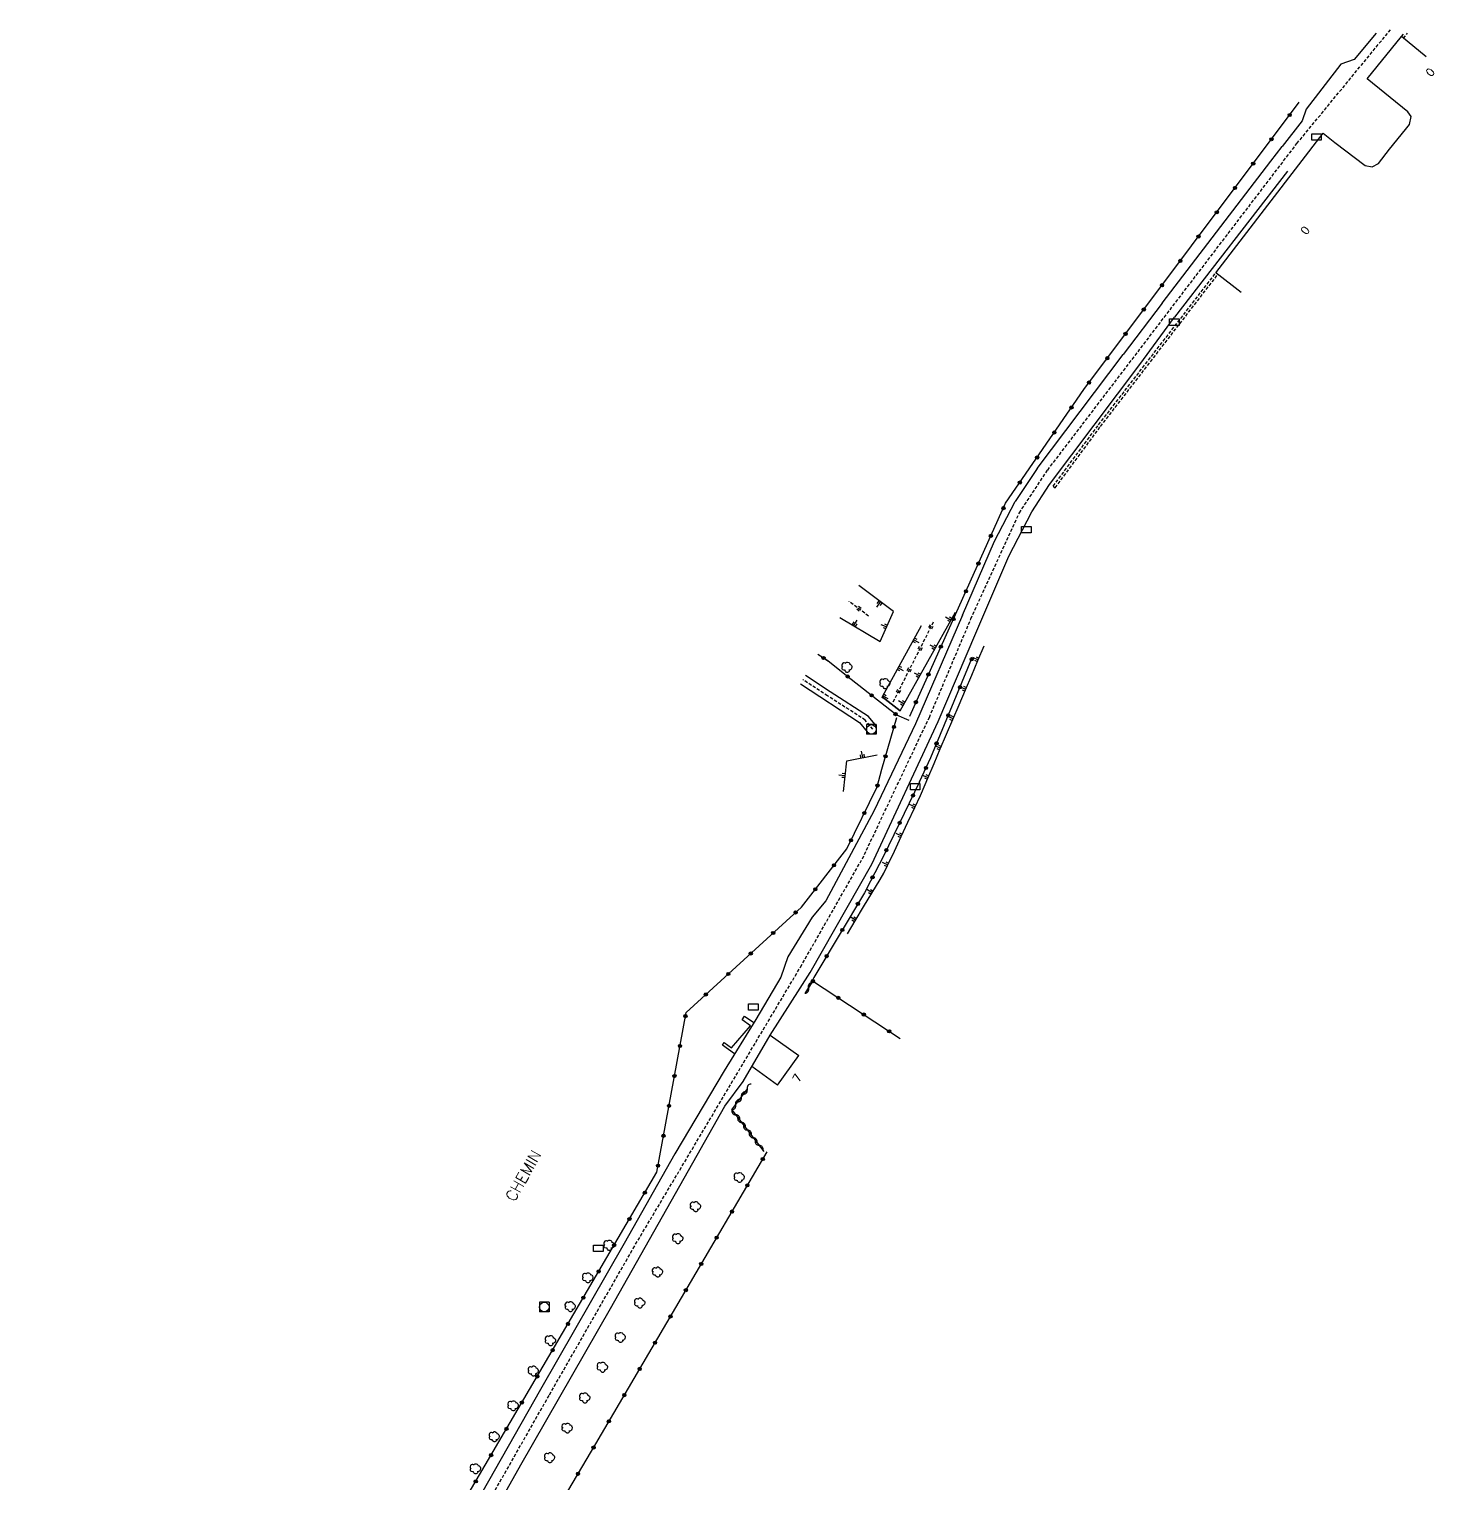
# Model space of a CAD drawing. Header units: millimetres. Extents: x 80999 to 82000, y 146000 to 147001.
# Drawn here: x 81050.5 to 81270, y 146773.4 to 147000.6 of the extents above; entities that cross this region are included whole.
import ezdxf
from ezdxf.enums import TextEntityAlignment as Align

# ---------------------------------------------------------------- set-up
doc = ezdxf.new("R2010")
doc.units = ezdxf.units.MM
doc.linetypes.add('DASHED', pattern=[0.75, 0.5, -0.25])
doc.layers.get('0').update_dxf_attribs({"linetype": 'CONTINUOUS'})
for name, color, linetype in [('W0001', 6, 'DASHED'), ('W0008', 7, 'CONTINUOUS'), ('W0100', 7, 'CONTINUOUS'), ('W0112', 1, 'DASHED'), ('W0211', 2, 'CONTINUOUS'), ('W0220', 5, 'DASHED'), ('W0300', 7, 'CONTINUOUS'), ('W0310', 3, 'CONTINUOUS'), ('W0322', 7, 'CONTINUOUS'), ('W0420', 7, 'CONTINUOUS'), ('W0989', 7, 'CONTINUOUS'), ('W0991', 7, 'CONTINUOUS'), ('W1471', 7, 'CONTINUOUS')]:
    doc.layers.add(name, color=color, linetype=linetype)
doc.styles.get("Standard").update_dxf_attribs({"font": 'romans.shx', "width": 0.85})

# ---------------------------------------------------------------- blocks, each defined once
blk = doc.blocks.new('t322o')
at = {"color": 0, "linetype": 'Continuous'}
for radius in [0.25, 0.15]:
    blk.add_circle((0, 0), radius, dxfattribs=at)
blk = doc.blocks.new('t220o')
at = {"color": 0, "linetype": 'Continuous'}
for p, q in [((-0.25, 0.25), (0.25, 0.25)), ((-0.25, -0.25), (0.25, -0.25))]:
    blk.add_line(p, q, dxfattribs=at)
blk = doc.blocks.new('t211o')
at = {"color": 0, "linetype": 'Continuous'}
for p, q in [((-0.29, 0.5), (-0.29, 0)), ((0, 1), (0, 0)), ((0.29, 0.5), (0.29, 0))]:
    blk.add_line(p, q, dxfattribs=at)
blk = doc.blocks.new('T300')
for p, q in [((-0.8, 0.51), (-0.86, 0.34)), ((-0.86, 0.34), (-0.86, 0.17)), ((-0.86, 0.17), (-0.74, 0.06)), ((-0.69, 0.63), (-0.8, 0.51)), ((-0.8, -0.06), (-0.74, 0.06)), ((-0.74, 0.06), (-0.69, 0.11)), ((-0.57, 0.69), (-0.69, 0.63)), ((-0.46, 0.69), (-0.57, 0.69)), ((-0.29, 0.63), (-0.46, 0.69)), ((-0.29, 0.63), (-0.17, 0.74)), ((-0.23, 0.57), (-0.29, 0.63)), ((-0.17, 0.74), (-0.06, 0.8)), ((-0.06, 0.8), (0.06, 0.8)), ((0.06, 0.8), (0.23, 0.74)), ((0.23, 0.74), (0.34, 0.63)), ((0.34, 0.63), (0.4, 0.51)), ((0.46, 0.46), (0.34, 0.46)), ((0.4, 0.51), (0.4, 0.46)), ((0.57, 0.4), (0.46, 0.46)), ((0.57, 0.4), (0.69, 0.29)), ((0.69, 0.29), (0.74, 0.17)), ((0.74, 0.06), (0.69, -0.17)), ((0.74, 0.17), (0.74, 0.06)), ((-0.8, -0.17), (-0.8, -0.06)), ((-0.8, -0.23), (-0.8, -0.17)), ((-0.74, -0.34), (-0.8, -0.23)), ((-0.69, -0.4), (-0.74, -0.34)), ((-0.51, -0.46), (-0.69, -0.4)), ((-0.4, -0.46), (-0.51, -0.46)), ((-0.4, -0.46), (-0.34, -0.46)), ((-0.34, -0.46), (-0.34, -0.4)), ((-0.34, -0.51), (-0.34, -0.46)), ((-0.29, -0.63), (-0.34, -0.51)), ((-0.17, -0.74), (-0.29, -0.63)), ((-0.06, -0.8), (-0.17, -0.74)), ((0.06, -0.8), (-0.06, -0.8)), ((0.17, -0.74), (0.06, -0.8)), ((0.23, -0.69), (0.17, -0.74)), ((0.29, -0.46), (0.23, -0.46)), ((0.29, -0.63), (0.23, -0.69)), ((0.46, -0.4), (0.29, -0.46)), ((0.34, -0.51), (0.29, -0.63)), ((0.34, -0.51), (0.34, -0.46)), ((0.57, -0.34), (0.46, -0.4)), ((0.63, -0.29), (0.57, -0.34)), ((0.69, -0.17), (0.63, -0.29))]:
    blk.add_line(p, q)
blk = doc.blocks.new('T420')
for p, q in [((0.75, 0.75), (-0.75, 0.75)), ((-0.75, 0.75), (-0.75, -0.75)), ((0.75, 0.75), (0.75, -0.75)), ((0.75, -0.75), (-0.75, -0.75))]:
    blk.add_line(p, q)
blk.add_ellipse((0, 0), major_axis=(-0.53, 0.53), ratio=1, start_param=3.926991, end_param=10.210176)
blk = doc.blocks.new('t310o')
at = {"color": 0, "linetype": 'Continuous'}
for centre, start, end in [((-0.5, 0.38), 216.8699, 323.1304), ((0.5, -0.37), 36.8699, 143.1303)]:
    blk.add_arc(centre, 0.625, start, end, dxfattribs=at)
blk = doc.blocks.new('T1471')
at = {"color": 0, "linetype": 'Continuous', "flags": 128}
blk.add_lwpolyline([(-0.75, -0.5), (-0.75, 0.5), (0.75, 0.5), (0.75, -0.5), (-0.75, -0.5)], dxfattribs=at)

msp = doc.modelspace()

# ---------------------------------------------------------------- linework, layer by layer
at = {"layer": 'W0001'}
for p, q in [((81248.6, 146982.76), (81263.29, 147000.62)), ((81209.66, 146931.75), (81248.6, 146982.76)), ((81205.23, 146925.06), (81209.66, 146931.75)), ((81197.67, 146908.52), (81205.23, 146925.06)), ((81175.28, 146896.48), (81171.4, 146899.01)), ((81181.14, 146892.7), (81175.28, 146896.48)), ((81182.34, 146891.27), (81181.14, 146892.7))]:
    msp.add_line(p, q, dxfattribs=at)
msp.add_lwpolyline([(81097.32, 146726.59), (81119.27, 146765.27), (81119.27, 146765.26), (81131.83, 146787.32), (81131.83, 146787.32), (81144.9, 146810.17), (81171.04, 146854.12), (81180.71, 146871.04), (81191.17, 146893.12), (81197.67, 146908.52)], dxfattribs=at)
at = {"layer": 'W0008'}
for p, q in [((81244.53, 146979.98), (81246.31, 146982.29)), ((81227.52, 146957.83), (81244.53, 146979.98)), ((81247.12, 146978.45), (81229.48, 146955.61)), ((81227.52, 146957.83), (81221.46, 146949.8)), ((81224.04, 146948.23), (81229.48, 146955.61)), ((81208.04, 146932.01), (81221.46, 146949.8)), ((81209.94, 146929.51), (81224.04, 146948.23)), ((81208.04, 146932.01), (81204.57, 146926.82)), ((81207.19, 146925.24), (81209.94, 146929.51)), ((81201.36, 146920.63), (81204.57, 146926.82)), ((81203.6, 146918.31), (81207.19, 146925.24)), ((81196.36, 146909.09), (81201.36, 146920.63)), ((81198.45, 146906.29), (81203.6, 146918.31)), ((81196.36, 146909.09), (81189.01, 146892.13)), ((81192.54, 146892.49), (81198.45, 146906.29)), ((81171.04, 146898.34), (81180.27, 146892.33)), ((81175.69, 146897.11), (81171.81, 146899.64)), ((81181.64, 146893.27), (81175.69, 146897.11)), ((81182.91, 146891.76), (81181.64, 146893.27)), ((81180.27, 146892.33), (81181.45, 146890.88)), ((81182.21, 146870.18), (81192.54, 146892.49)), ((81189.01, 146892.13), (81182.56, 146878.59)), ((81182.56, 146878.59), (81174.99, 146864.48)), ((81172.54, 146853.26), (81182.21, 146870.18)), ((81174.99, 146864.48), (81172.87, 146861.93)), ((81172.87, 146861.93), (81169.04, 146855.72)), ((81169.04, 146855.72), (81167.97, 146852.52)), ((81167.97, 146852.52), (81164.04, 146845.94)), ((81166.32, 146843.49), (81172.54, 146853.26)), ((81164.04, 146845.94), (81159.13, 146837.9)), ((81162.09, 146836.23), (81166.32, 146843.49)), ((81159.13, 146837.9), (81151.43, 146824.92)), ((81159.2, 146832.41), (81162.09, 146836.23)), ((81154.22, 146823.54), (81159.2, 146832.41)), ((81141.35, 146800.8), (81154.22, 146823.54)), ((81151.43, 146824.92), (81143.51, 146810.96)), ((81143.51, 146810.96), (81130.44, 146788.11)), ((81127.37, 146776.36), (81141.35, 146800.8)), ((81130.44, 146788.11), (81117.88, 146766.05)), ((81107.56, 146741.37), (81127.37, 146776.36))]:
    msp.add_line(p, q, dxfattribs=at)
msp.add_lwpolyline([(81260.97, 147000), (81257.52, 146995.89), (81255.46, 146995.15), (81250.05, 146988.09), (81249.4, 146986.3), (81246.31, 146982.29)], dxfattribs=at)
at = {"layer": 'W0100'}
for p, q in [((81268.8, 146996.31), (81264.92, 146999.45)), ((81252.72, 146984.37), (81254.54, 146982.91)), ((81263.04, 146981.88), (81265.54, 146984.94)), ((81239.89, 146959.5), (81235.93, 146962.55)), ((81166.3, 146843.47), (81170.79, 146840.3)), ((81167.44, 146835.69), (81170.79, 146840.3))]:
    msp.add_line(p, q, dxfattribs=at)
for points in [[(81265.54, 146984.94), (81266.18, 146985.72), (81266.42, 146986.99), (81265.93, 146987.71), (81259.56, 146992.84), (81264.92, 146999.45)], [(81235.93, 146962.55), (81252.72, 146984.37)], [(81254.54, 146982.91), (81259.24, 146979.33), (81260.37, 146979.12), (81261.32, 146979.61), (81263.04, 146981.88)], [(81160.74, 146840.54), (81158.83, 146841.92), (81159.14, 146842.34), (81160.27, 146841.52), (81163.21, 146844.95), (81161.92, 146845.86), (81162.3, 146846.45), (81163.74, 146845.44)], [(81167.44, 146835.69), (81163.46, 146838.58)]]:
    msp.add_lwpolyline(points, dxfattribs=at)
at = {"layer": 'W0112'}
for p, q in [((81264.92, 146999.45), (81265.35, 147000)), ((81265.23, 146999.2), (81264.92, 146999.45)), ((81265.23, 146999.2), (81265.87, 147000)), ((81236.25, 146962.31), (81235.93, 146962.55)), ((81210.52, 146929.23), (81210.84, 146928.99))]:
    msp.add_line(p, q, dxfattribs=at)
for points in [[(81210.52, 146929.23), (81217.61, 146938.82), (81235.93, 146962.55)], [(81210.84, 146928.99), (81217.93, 146938.57), (81236.25, 146962.31)]]:
    msp.add_lwpolyline(points, dxfattribs=at)
at = {"layer": 'W0211'}
for p, q in [((81185.56, 146909.65), (81180.14, 146913.71)), ((81183.51, 146904.95), (81185.56, 146909.65)), ((81177.19, 146908.73), (81183.51, 146904.95)), ((81186.63, 146894.15), (81183.79, 146896.34)), ((81178.27, 146886.35), (81183.01, 146887.27)), ((81177.78, 146881.56), (81178.27, 146886.35))]:
    msp.add_line(p, q, dxfattribs=at)
for points in [[(81189.9, 146907.44), (81183.79, 146896.34), (81186.63, 146894.15), (81195.27, 146909.55)], [(81178.36, 146859.33), (81179.59, 146861.36), (81180.89, 146863.5), (81182.18, 146865.64), (81183.48, 146867.77), (81184.08, 146868.76), (81184.65, 146869.98), (81185.71, 146872.24), (81186.77, 146874.51), (81187.83, 146876.77), (81188.89, 146879.04), (81189.78, 146880.93), (81189.94, 146881.3), (81190.92, 146883.61), (81191.9, 146885.9), (81192.88, 146888.2), (81193.86, 146890.5), (81194.84, 146892.8), (81195.82, 146895.1), (81196.81, 146897.4), (81197.79, 146899.7), (81198.77, 146902), (81199.75, 146904.3)]]:
    msp.add_lwpolyline(points, dxfattribs=at)
at = {"layer": 'W0220'}
for p, q in [((81181.67, 146908.94), (81178.65, 146911.2)), ((81185.53, 146895.54), (81191.87, 146908.11))]:
    msp.add_line(p, q, dxfattribs=at)
at = {"layer": 'W0310'}
for p, q in [((81172.82, 146851.7), (81171.78, 146850.08)), ((81160.33, 146831.83), (81162.76, 146835.09)), ((81160.33, 146831.83), (81165.31, 146825.29))]:
    msp.add_line(p, q, dxfattribs=at)
at = {"layer": 'W0322'}
for p, q in [((81174.85, 146902.26), (81175.3, 146901.94)), ((81191.39, 146886.85), (81197.83, 146902.33)), ((81189.65, 146883.05), (81191.39, 146886.85))]:
    msp.add_line(p, q, dxfattribs=at)
for points in [[(81188.1, 146893.32), (81203.09, 146926.57), (81215.31, 146944.34), (81248.97, 146989.21)], [(81188.03, 146892.62), (81186.1, 146893.47), (81185, 146894.31), (81178.25, 146899.63), (81175.3, 146901.94), (81174.85, 146902.26), (81173.76, 146902.96)], [(81050.53, 146750.97), (81083.16, 146736.4), (81091.79, 146735.67), (81099.96, 146741.46), (81110.04, 146756.78), (81114.87, 146764.52), (81148.59, 146822.06), (81153.16, 146847.02), (81161, 146854.16), (81171.18, 146863.47), (81178.28, 146872.59), (81183.02, 146882.27), (81183.74, 146885.01), (81186.07, 146893.09)], [(81189.65, 146883.05), (81183.99, 146871.45), (81182, 146867.53), (81181.04, 146865.7), (81173.14, 146852.51), (81172.91, 146852.08), (81172.77, 146852.06), (81186.6, 146842.95)], [(81109.38, 146733), (81124.5, 146755.67), (81128.31, 146761.43), (81139.07, 146779.67), (81165.81, 146825.26)]]:
    msp.add_lwpolyline(points, dxfattribs=at)

# ---------------------------------------------------------------- block references
at = {"layer": 'W0211'}
for p, rotation in [((81183.56, 146911.15), 143.1673483221861), ((81179.34, 146907.45), 329.1348489319356), ((81184.51, 146907.24), 66.41078606481051), ((81194.59, 146908.32), 60.67821759438151), ((81188.69, 146905.25), 241.1971547260463), ((81192.14, 146903.96), 60.67821759438151), ((81198.81, 146902.11), 66.90076359729957), ((81186.28, 146900.87), 241.1971547260463), ((81189.69, 146899.6), 60.67821759438151), ((81196.85, 146897.51), 66.92167827875237), ((81183.87, 146896.49), 241.1971547260463), ((81187.24, 146895.24), 60.67821759438151), ((81194.89, 146892.92), 66.90076359729957), ((81192.93, 146888.32), 66.90076359729957), ((81180.72, 146886.83), 10.93292968796997), ((81178.04, 146884.04), 84.21600155672765), ((81190.97, 146883.72), 66.89179500718024), ((81188.94, 146879.15), 64.88052978098078), ((81186.82, 146874.62), 64.89031379453584), ((81184.7, 146870.09), 64.88052978098078), ((81182.24, 146865.74), 58.77698541784361), ((81179.65, 146861.47), 58.75735582545167)]:
    msp.add_blockref('t211o', p, dxfattribs=dict(at, rotation=rotation))
at = {"layer": 'W0220'}
for p, rotation in [((81180.17, 146910.07), 143.2029934994737), ((81191.44, 146907.26), 63.23294221137731), ((81189.75, 146903.91), 63.23294221137731), ((81188.06, 146900.56), 63.23294221137731), ((81186.37, 146897.21), 63.23294221137731)]:
    msp.add_blockref('t220o', p, dxfattribs=dict(at, rotation=rotation))
at = {"layer": 'W0300'}
for p in [(81178.34, 146900.94), (81184.28, 146898.39), (81161.52, 146821.25), (81154.68, 146816.69), (81141.18, 146810.66), (81151.9, 146811.69), (81148.75, 146806.47), (81137.85, 146805.57), (81145.96, 146801.63), (81135.11, 146801.08), (81132.01, 146795.76), (81142.93, 146796.26), (81129.34, 146791.01), (81140.13, 146791.61), (81137.37, 146786.81), (81126.19, 146785.58), (81134.63, 146782.09), (81123.24, 146780.75), (81131.89, 146777.47), (81120.3, 146775.74)]:
    msp.add_blockref('T300', p, dxfattribs=at)
at = {"layer": 'W0310'}
for p, rotation in [((81172.28, 146850.86), 237.1771498585794), ((81161.82, 146833.83), 53.26265107177743), ((81162.72, 146835.04), 53.26265107177743), ((81160.93, 146832.63), 53.26265107177743), ((81160.93, 146831.03), 307.2669604245835), ((81161.84, 146829.84), 307.2669604245835), ((81162.75, 146828.65), 307.2669604245835), ((81163.66, 146827.45), 307.2669604245835), ((81164.57, 146826.26), 307.2669604245835)]:
    msp.add_blockref('t310o', p, dxfattribs=dict(at, rotation=rotation))
at = {"layer": 'W0322'}
for p, rotation in [((81247.47, 146987.21), 53.12636708811371), ((81244.62, 146983.41), 53.12636708811371), ((81241.77, 146979.61), 53.12636708811371), ((81238.92, 146975.81), 53.12636708811371), ((81236.07, 146972.01), 53.12636708811371), ((81233.22, 146968.21), 53.12636708811371), ((81230.37, 146964.41), 53.12636708811371), ((81227.52, 146960.61), 53.12636708811371), ((81224.67, 146956.81), 53.12636708811371), ((81221.82, 146953.01), 53.12636708811371), ((81218.97, 146949.21), 53.12636708811371), ((81216.12, 146945.41), 53.12636708811371), ((81213.38, 146941.53), 55.48815165042991), ((81210.69, 146937.61), 55.48815165042991), ((81208, 146933.7), 55.48815165042991), ((81205.31, 146929.79), 55.48815165042991), ((81202.75, 146925.8), 65.7237275984425), ((81200.79, 146921.47), 65.7237275984425), ((81198.84, 146917.14), 65.7237275984425), ((81196.89, 146912.81), 65.7237275984425), ((81194.93, 146908.48), 65.7237275984425), ((81174.65, 146902.39), 147.1929881430145), ((81192.98, 146904.15), 65.7237275984425), ((81197.78, 146902.2), 67.4120489861504), ((81191.03, 146899.82), 65.7237275984425), ((81178.42, 146899.5), 141.7828771961378), ((81195.95, 146897.82), 67.4120489861504), ((81182.15, 146896.56), 141.7828771961378), ((81189.07, 146895.49), 65.7237275984425), ((81185.89, 146893.63), 142.5367717346909), ((81194.13, 146893.43), 67.4120489861504), ((81185.64, 146891.61), 73.92549158971886), ((81192.3, 146889.05), 67.4120489861504), ((81184.33, 146887.04), 73.92549158971886), ((81190.64, 146885.21), 65.4620024325936), ((81183.07, 146882.46), 75.20287758846625), ((81188.61, 146880.91), 243.9890742625349), ((81181.02, 146878.18), 63.91043888319992), ((81186.53, 146876.64), 243.9890742625349), ((81178.93, 146873.92), 63.91043888319992), ((81184.45, 146872.37), 243.9890742625349), ((81176.27, 146870.01), 52.09281756322887), ((81182.3, 146868.13), 242.9917949822293), ((81173.35, 146866.26), 52.09281756322887), ((81180.01, 146863.98), 239.1173700677836), ((81170.28, 146862.65), 42.45169001316123), ((81166.78, 146859.44), 42.45169001316123), ((81177.57, 146859.9), 239.1173700677836), ((81163.27, 146856.24), 42.45169001316123), ((81175.13, 146855.83), 239.1173700677836), ((81159.76, 146853.03), 42.32062109149932), ((81156.25, 146849.84), 42.32062109149932), ((81172.98, 146851.92), 326.6467754145353), ((81176.95, 146849.31), 326.6467754145353), ((81153.06, 146846.46), 79.62771467325763), ((81180.92, 146846.7), 326.6467754145353), ((81184.88, 146844.08), 326.6467754145353), ((81152.21, 146841.79), 79.62771467325763), ((81151.35, 146837.11), 79.62771467325763), ((81150.49, 146832.44), 79.62771467325763), ((81149.64, 146827.77), 79.62771467325763), ((81148.78, 146823.1), 79.62771467325763), ((81165.15, 146824.13), 59.59837270185296), ((81146.73, 146818.87), 59.62742992213345), ((81162.74, 146820.03), 59.59837270185296), ((81160.34, 146815.93), 59.59837270185296), ((81144.32, 146814.77), 59.62742992213345), ((81157.94, 146811.84), 59.59837270185296), ((81141.92, 146810.68), 59.62742992213345), ((81139.52, 146806.58), 59.62742992213345), ((81155.53, 146807.74), 59.59837270185296), ((81137.12, 146802.48), 59.62742992213345), ((81153.13, 146803.64), 59.59837270185296), ((81134.72, 146798.38), 59.62742992213345), ((81150.73, 146799.55), 59.59837270185296), ((81148.32, 146795.45), 59.59837270185296), ((81132.32, 146794.28), 59.62742992213345), ((81145.92, 146791.35), 59.59837270185296), ((81129.92, 146790.18), 59.62742992213345), ((81143.51, 146787.26), 59.59837270185296), ((81127.51, 146786.09), 59.62742992213345), ((81125.11, 146781.99), 59.62742992213345), ((81141.11, 146783.16), 59.59837270185296), ((81122.71, 146777.89), 59.62742992213345), ((81138.71, 146779.06), 59.47615146640258), ((81136.29, 146774.97), 59.47615146640258), ((81120.31, 146773.79), 59.62742992213345)]:
    msp.add_blockref('t322o', p, dxfattribs=dict(at, rotation=rotation))
at = {"layer": 'W0420'}
for p in [(81182.12, 146891.23), (81131.01, 146801.01)]:
    msp.add_blockref('T420', p, dxfattribs=at)
at = {"layer": 'W1471'}
for p in [(81251.65, 146983.77), (81229.46, 146954.84), (81206.33, 146922.42), (81188.95, 146882.31), (81163.67, 146847.86), (81139.47, 146810.2)]:
    msp.add_blockref('T1471', p, dxfattribs=at)

# ---------------------------------------------------------------- texts
at = {"layer": 'W0989'}
msp.add_text('CHEMIN', height=1.75, rotation=60.4877, dxfattribs=at).set_placement((81127.74, 146821.53), align=Align.MIDDLE)
at = {"layer": 'W0991'}
for s, rotation, p in [('0', 50.9491, (81269.42, 146993.89)), ('0', 52.4171, (81249.87, 146969.19)), ('7', 59.828, (81170.51, 146836.78))]:
    msp.add_text(s, height=1.25, rotation=rotation, dxfattribs=at).set_placement(p, align=Align.MIDDLE)

doc.saveas('drawing.dxf')
